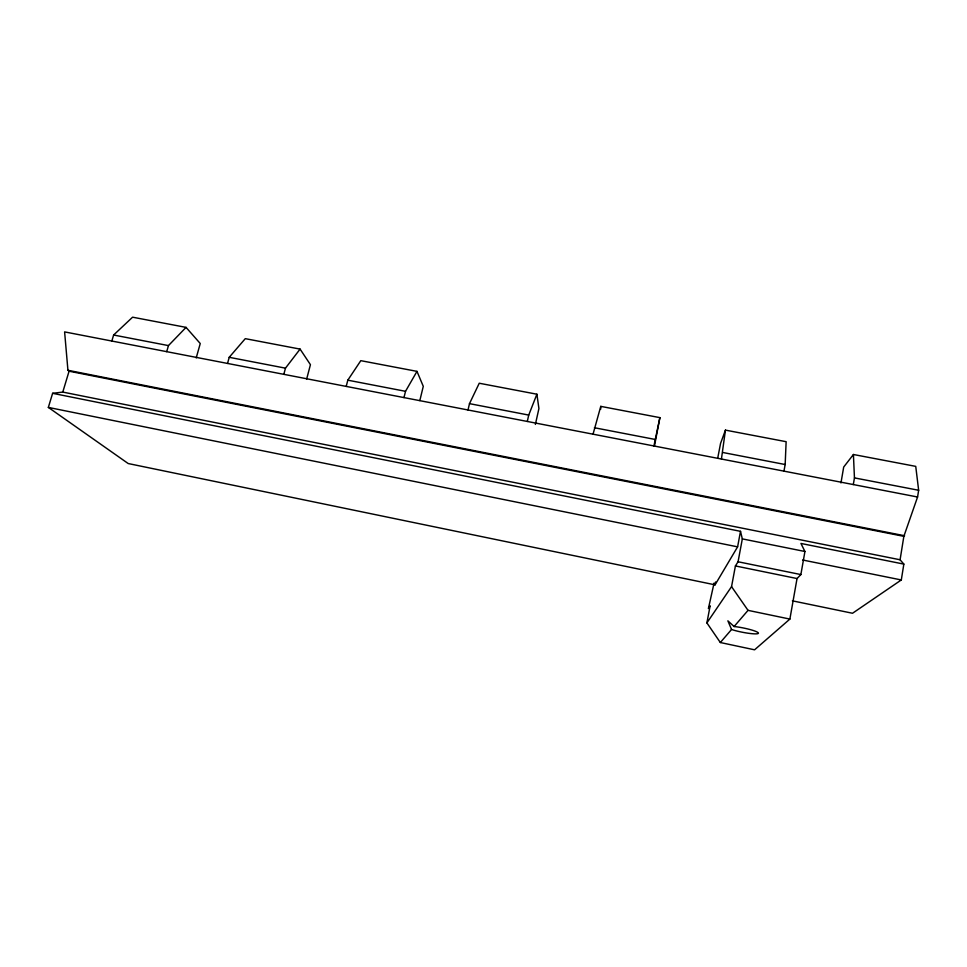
<?xml version="1.0" encoding="UTF-8"?>
<svg xmlns="http://www.w3.org/2000/svg" width="967" height="967" viewBox="0 0 967 967"><rect width="100%" height="100%" fill="white"/><g stroke="black" fill="none" stroke-linecap="round" stroke-linejoin="round"><path stroke-width="1.45" d="M600.7 409.174L600.761 406.37L659.893 417.635L654.466 445.98M783.959 471.134L785.168 464.523L786.135 441.689L725.443 430.122L720.56 443.406L717.707 458.213M721.43 459.035L725.443 430.122M792.396 600.833L852.519 613.259L901.304 579.958L903.843 564.099L900.084 559.772L903.855 536.334L917.574 497.002L918.65 490.269L915.737 466.372L853.414 454.502L843.695 467.049L840.964 482.944M853.317 484.564L854.453 477.891L853.414 454.502M714.069 583.065L708.412 608.533L710.141 605.789L706.901 622.905L720.33 642.523L754.574 649.812L789.882 619.085L797.038 578.544L800.869 574.567L804.931 551.492L800.954 543.454L903.843 564.099M737.603 546.851L740.504 531.33L52.617 393.315L48.35 407.409L128.212 463.544L715.06 584.842L737.603 546.851L48.35 407.409M706.901 622.905L731.548 586.643L735.416 565.949L738.063 561.767L742.33 538.885L740.504 531.33M715.06 584.842L715.604 581.941M653.922 445.968L659.893 417.635M593.037 434.183L600.761 406.37M535.38 424.428L538.921 408.545L536.89 394.21L479.245 383.234L469.491 403.65L468.004 409.984M527.305 421.455L528.731 415.073L536.89 394.21M419.835 400.568L423.28 386.341L416.982 371.364L360.8 360.667L347.806 380.176L346.21 386.413M403.976 397.594L405.524 391.309L416.982 371.364M306.636 379.173L310.431 364.68L300.084 349.099L245.28 338.655L229.215 357.307L227.535 363.435M283.827 374.338L285.47 368.161L300.084 349.099M196.216 357.911L200.254 343.527L186.051 327.378L132.588 317.188L113.623 335.017L111.834 341.049M166.723 351.662L168.451 345.594L186.051 327.378M52.617 393.315L62.782 392.082L69.068 371.207L67.932 370.288L64.608 331.899L917.574 497.002M720.33 642.523L731.56 629.481L733.216 630.025A16.173 2.188 11.3 0 0 753.571 633.808A16.173 2.188 11.3 0 0 755.711 631.366A16.173 2.188 11.3 0 0 736.092 626.749L734.11 626.531L727.873 620.838L731.56 629.481M734.11 626.531L748.035 610.358L789.882 619.085M113.623 335.017L168.451 345.594M229.215 357.307L285.47 368.161M347.806 380.176L405.524 391.309M469.491 403.65L528.731 415.073M594.415 427.74L655.239 439.465M722.687 452.471L785.168 464.523M854.453 477.891L918.65 490.269M67.932 370.288L904.592 535.742M69.068 371.207L903.855 536.334M62.782 392.082L900.084 559.772M742.33 538.885L804.931 551.492M802.61 559.99L901.304 579.958M738.063 561.767L800.869 574.567M735.416 565.949L797.038 578.544M731.548 586.643L748.035 610.358"/></g></svg>
